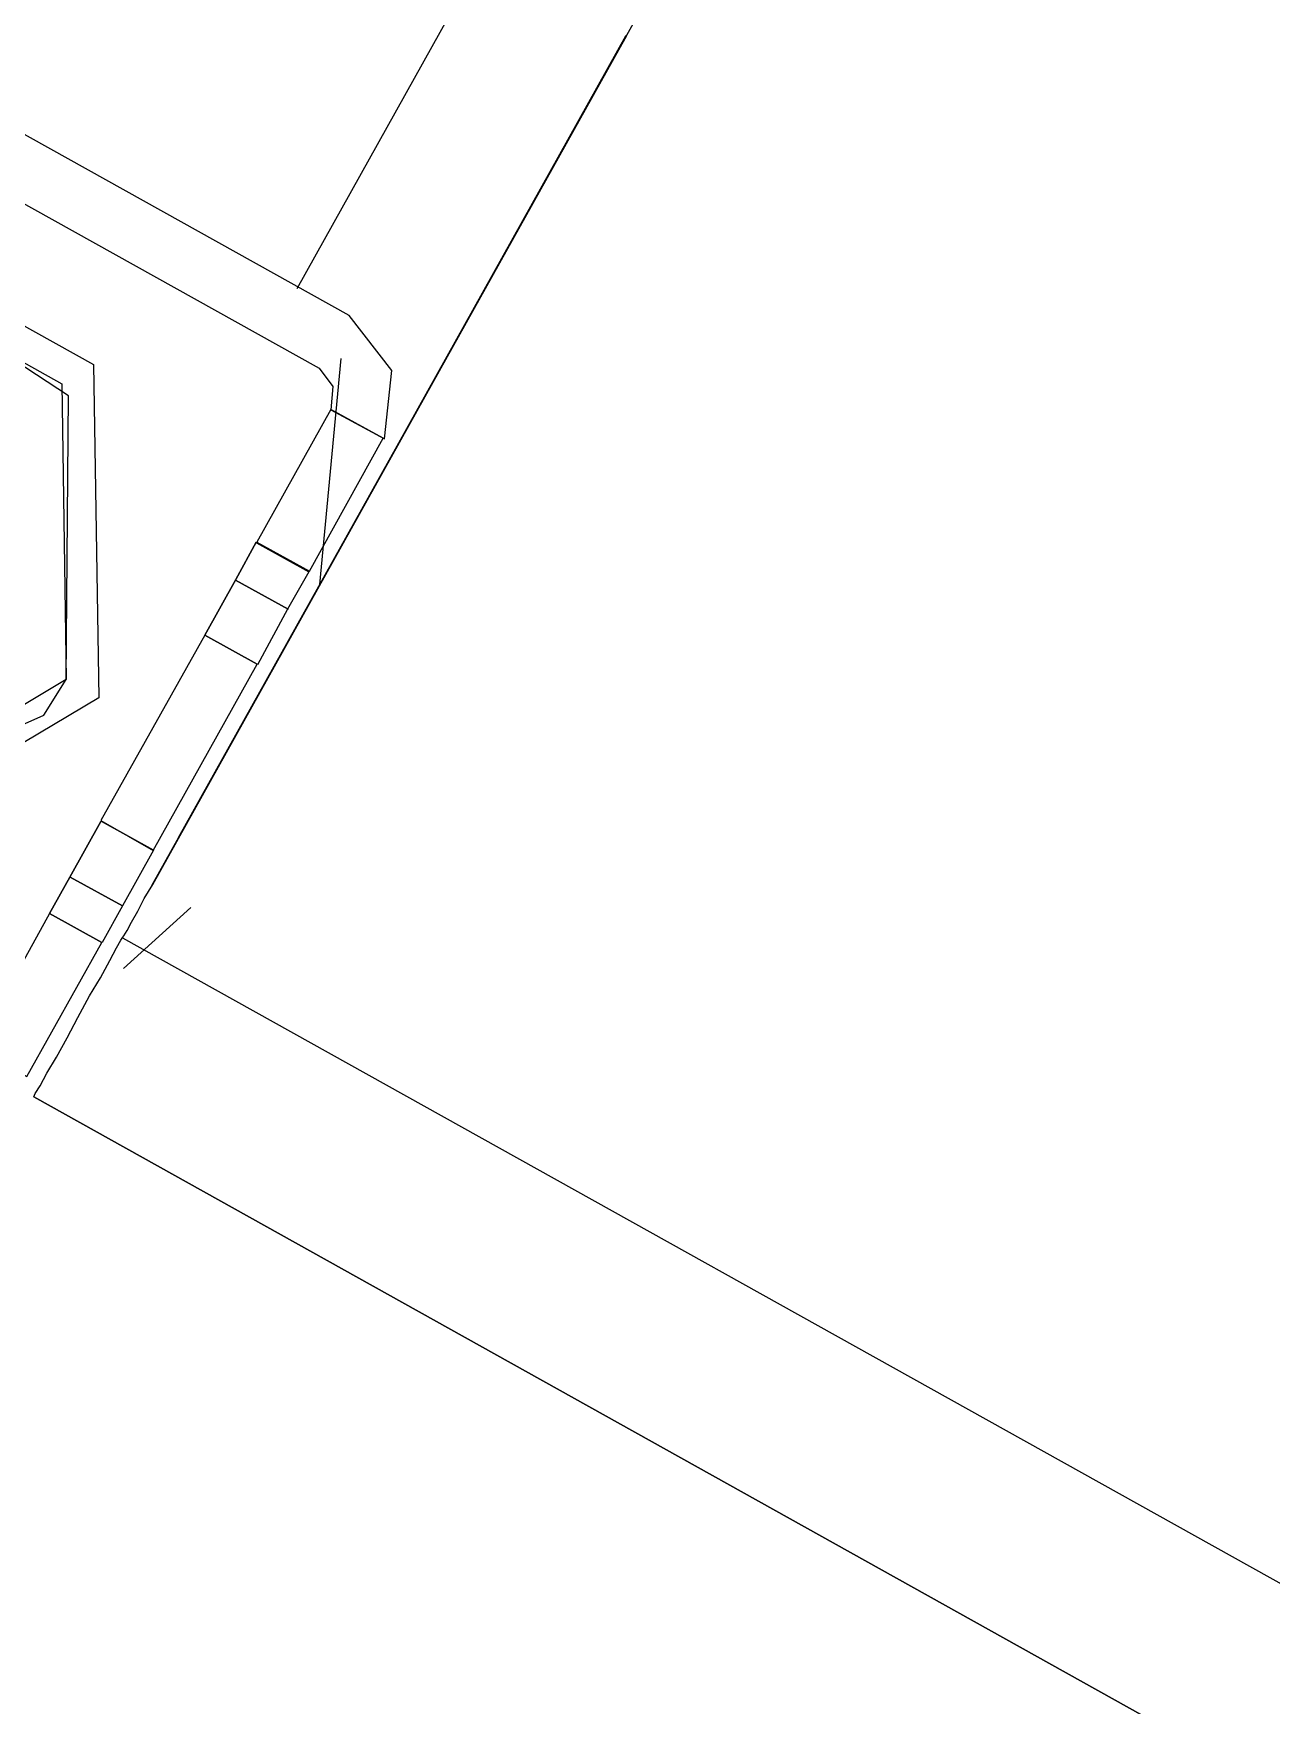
# Model space of a CAD drawing. Header units: metres. Extents: x 2.3 to 42.8, y 0.9 to 31.9.
# Drawn here: x 23.79682 to 23.81287, y 14.94534 to 14.96702 of the extents above; entities that cross this region are included whole.
import ezdxf

# ---------------------------------------------------------------- set-up
doc = ezdxf.new("R2010")
doc.units = ezdxf.units.M
doc.layers.add('PARETI_STRUTTURE', color=7, linetype='Continuous')

msp = doc.modelspace()

# ---------------------------------------------------------------- linework, layer by layer
at = {"layer": 'PARETI_STRUTTURE'}
for points in [[(23.796831, 14.953234), (23.796845, 14.953276), (23.796914, 14.953373), (23.796998, 14.95354), (23.797123, 14.953748), (23.797261, 14.953998), (23.7974, 14.954262), (23.797553, 14.95454), (23.797692, 14.954776), (23.797817, 14.954998), (23.7979, 14.955165), (23.797956, 14.955262), (23.797984, 14.955304), (23.797998, 14.955317), (23.798039, 14.955387), (23.798095, 14.955498), (23.798178, 14.955637), (23.798261, 14.955804), (23.798373, 14.955984), (23.890498, 15.121109)], [(23.800241, 14.963708), (23.883255, 15.112499)], [(23.798359, 14.955972), (23.804512, 14.966986)], [(23.798705, 14.956592), (23.80451, 14.966995)], [(23.800535, 14.959873), (23.800813, 14.962804)], [(23.799045, 14.959216), (23.799448, 14.959938), (23.799712, 14.960424)], [(23.799045, 14.959216), (23.799448, 14.959938), (23.799712, 14.960424)], [(23.799045, 14.959216), (23.799448, 14.959938), (23.799712, 14.960424)], [(23.799045, 14.959216), (23.799448, 14.959938), (23.799712, 14.960424)], [(23.799045, 14.959216), (23.799448, 14.959938), (23.799712, 14.960424)], [(23.799045, 14.959216), (23.799448, 14.959938), (23.799712, 14.960424)], [(23.799045, 14.959216), (23.799448, 14.959938), (23.799712, 14.960424)], [(23.799045, 14.959216), (23.799448, 14.959938), (23.799712, 14.960424)], [(23.799045, 14.959216), (23.799448, 14.959938), (23.799712, 14.960424)], [(23.799045, 14.959216), (23.799448, 14.959938), (23.799712, 14.960424)], [(23.799045, 14.959216), (23.799448, 14.959938), (23.799712, 14.960424)], [(23.799045, 14.959216), (23.799448, 14.959938), (23.799712, 14.960424)], [(23.799045, 14.959216), (23.799448, 14.959938), (23.799712, 14.960424)], [(23.799045, 14.959216), (23.799448, 14.959938), (23.799712, 14.960424)], [(23.799045, 14.959216), (23.799448, 14.959938), (23.799712, 14.960424)], [(23.799045, 14.959216), (23.799448, 14.959938), (23.799712, 14.960424)], [(23.799045, 14.959216), (23.799448, 14.959938), (23.799712, 14.960424)], [(23.799045, 14.959216), (23.799448, 14.959938), (23.799712, 14.960424)], [(23.799045, 14.959216), (23.799448, 14.959938), (23.799712, 14.960424)], [(23.799045, 14.959216), (23.799448, 14.959938), (23.799712, 14.960424)], [(23.799045, 14.959216), (23.799448, 14.959938), (23.799712, 14.960424)], [(23.799045, 14.959216), (23.799448, 14.959938), (23.799712, 14.960424)], [(23.799045, 14.959216), (23.799448, 14.959938), (23.799712, 14.960424)], [(23.799045, 14.959216), (23.799448, 14.959938), (23.799712, 14.960424)], [(23.799045, 14.959216), (23.799448, 14.959938), (23.799712, 14.960424)], [(23.799045, 14.959216), (23.799448, 14.959938), (23.799712, 14.960424)], [(23.799045, 14.959216), (23.799448, 14.959938), (23.799712, 14.960424)], [(23.799045, 14.959216), (23.799448, 14.959938), (23.799712, 14.960424)], [(23.799045, 14.959216), (23.799448, 14.959938), (23.799712, 14.960424)], [(23.799045, 14.959216), (23.799448, 14.959938), (23.799712, 14.960424)], [(23.799045, 14.959216), (23.799448, 14.959938), (23.799712, 14.960424)], [(23.799045, 14.959216), (23.799448, 14.959938), (23.799712, 14.960424)], [(23.799045, 14.959216), (23.799448, 14.959938), (23.799712, 14.960424)], [(23.799045, 14.959216), (23.799448, 14.959938), (23.799712, 14.960424)], [(23.799045, 14.959216), (23.799448, 14.959938), (23.799712, 14.960424)], [(23.799045, 14.959216), (23.799448, 14.959938), (23.799712, 14.960424)], [(23.799045, 14.959216), (23.799448, 14.959938), (23.799712, 14.960424)], [(23.799045, 14.959216), (23.799448, 14.959938), (23.799712, 14.960424)], [(23.799045, 14.959216), (23.799448, 14.959938), (23.799712, 14.960424)], [(23.799045, 14.959216), (23.799448, 14.959938), (23.799712, 14.960424)], [(23.799045, 14.959216), (23.799448, 14.959938), (23.799712, 14.960424)], [(23.799045, 14.959216), (23.799448, 14.959938), (23.799712, 14.960424)], [(23.799045, 14.959216), (23.799448, 14.959938), (23.799712, 14.960424)], [(23.799045, 14.959216), (23.799448, 14.959938), (23.799712, 14.960424)], [(23.799045, 14.959216), (23.799448, 14.959938), (23.799712, 14.960424)], [(23.799045, 14.959216), (23.799448, 14.959938), (23.799712, 14.960424)], [(23.799045, 14.959216), (23.799448, 14.959938), (23.799712, 14.960424)], [(23.799045, 14.959216), (23.799448, 14.959938), (23.799712, 14.960424)], [(23.799045, 14.959216), (23.799448, 14.959938), (23.799712, 14.960424)], [(23.799045, 14.959216), (23.799448, 14.959938), (23.799712, 14.960424)], [(23.800396, 14.960038), (23.799716, 14.960413)], [(23.800396, 14.960038), (23.799716, 14.960413)], [(23.800396, 14.960038), (23.799716, 14.960413)], [(23.800396, 14.960038), (23.799716, 14.960413)], [(23.800396, 14.960038), (23.799716, 14.960413)], [(23.800396, 14.960038), (23.799716, 14.960413)], [(23.800396, 14.960038), (23.799716, 14.960413)], [(23.800396, 14.960038), (23.799716, 14.960413)], [(23.800396, 14.960038), (23.799716, 14.960413)], [(23.800396, 14.960038), (23.799716, 14.960413)], [(23.800396, 14.960038), (23.799716, 14.960413)], [(23.800396, 14.960038), (23.799716, 14.960413)], [(23.800396, 14.960038), (23.799716, 14.960413)], [(23.800396, 14.960038), (23.799716, 14.960413)], [(23.800396, 14.960038), (23.799716, 14.960413)], [(23.800396, 14.960038), (23.799716, 14.960413)], [(23.800396, 14.960038), (23.799716, 14.960413)], [(23.800396, 14.960038), (23.799716, 14.960413)], [(23.800396, 14.960038), (23.799716, 14.960413)], [(23.800396, 14.960038), (23.799716, 14.960413)], [(23.800396, 14.960038), (23.799716, 14.960413)], [(23.800396, 14.960038), (23.799716, 14.960413)], [(23.800396, 14.960038), (23.799716, 14.960413)], [(23.800396, 14.960038), (23.799716, 14.960413)], [(23.800396, 14.960038), (23.799716, 14.960413)], [(23.800396, 14.960038), (23.799716, 14.960413)], [(23.800396, 14.960038), (23.799716, 14.960413)], [(23.800396, 14.960038), (23.799716, 14.960413)], [(23.800396, 14.960038), (23.799716, 14.960413)], [(23.800396, 14.960038), (23.799716, 14.960413)], [(23.800396, 14.960038), (23.799716, 14.960413)], [(23.800396, 14.960038), (23.799716, 14.960413)], [(23.800396, 14.960038), (23.799716, 14.960413)], [(23.800396, 14.960038), (23.799716, 14.960413)], [(23.800396, 14.960038), (23.799716, 14.960413)], [(23.800396, 14.960038), (23.799716, 14.960413)], [(23.800396, 14.960038), (23.799716, 14.960413)], [(23.800396, 14.960038), (23.799716, 14.960413)], [(23.800396, 14.960038), (23.799716, 14.960413)], [(23.800396, 14.960038), (23.799716, 14.960413)], [(23.800396, 14.960038), (23.799716, 14.960413)], [(23.800396, 14.960038), (23.799716, 14.960413)], [(23.800396, 14.960038), (23.799716, 14.960413)], [(23.800396, 14.960038), (23.799716, 14.960413)], [(23.800396, 14.960038), (23.799716, 14.960413)], [(23.800396, 14.960038), (23.799716, 14.960413)], [(23.800396, 14.960038), (23.799716, 14.960413)], [(23.800396, 14.960038), (23.799716, 14.960413)], [(23.800396, 14.960038), (23.799716, 14.960413)], [(23.800396, 14.960038), (23.799716, 14.960413)], [(23.800126, 14.959554), (23.799445, 14.959929)], [(23.800126, 14.959554), (23.799445, 14.959929)], [(23.800126, 14.959554), (23.799445, 14.959929)], [(23.800126, 14.959554), (23.799445, 14.959929)], [(23.800126, 14.959554), (23.799445, 14.959929)], [(23.800126, 14.959554), (23.799445, 14.959929)], [(23.800126, 14.959554), (23.799445, 14.959929)], [(23.800126, 14.959554), (23.799445, 14.959929)], [(23.800126, 14.959554), (23.799445, 14.959929)], [(23.800126, 14.959554), (23.799445, 14.959929)], [(23.800126, 14.959554), (23.799445, 14.959929)], [(23.800126, 14.959554), (23.799445, 14.959929)], [(23.800126, 14.959554), (23.799445, 14.959929)], [(23.800126, 14.959554), (23.799445, 14.959929)], [(23.800126, 14.959554), (23.799445, 14.959929)], [(23.800126, 14.959554), (23.799445, 14.959929)], [(23.800126, 14.959554), (23.799445, 14.959929)], [(23.800126, 14.959554), (23.799445, 14.959929)], [(23.800126, 14.959554), (23.799445, 14.959929)], [(23.800126, 14.959554), (23.799445, 14.959929)], [(23.800126, 14.959554), (23.799445, 14.959929)], [(23.800126, 14.959554), (23.799445, 14.959929)], [(23.800126, 14.959554), (23.799445, 14.959929)], [(23.800126, 14.959554), (23.799445, 14.959929)], [(23.800126, 14.959554), (23.799445, 14.959929)], [(23.800126, 14.959554), (23.799445, 14.959929)], [(23.800126, 14.959554), (23.799445, 14.959929)], [(23.800126, 14.959554), (23.799445, 14.959929)], [(23.800126, 14.959554), (23.799445, 14.959929)], [(23.800126, 14.959554), (23.799445, 14.959929)], [(23.800126, 14.959554), (23.799445, 14.959929)], [(23.800126, 14.959554), (23.799445, 14.959929)], [(23.800126, 14.959554), (23.799445, 14.959929)], [(23.800126, 14.959554), (23.799445, 14.959929)], [(23.800126, 14.959554), (23.799445, 14.959929)], [(23.800126, 14.959554), (23.799445, 14.959929)], [(23.800126, 14.959554), (23.799445, 14.959929)], [(23.800126, 14.959554), (23.799445, 14.959929)], [(23.800126, 14.959554), (23.799445, 14.959929)], [(23.800126, 14.959554), (23.799445, 14.959929)], [(23.800126, 14.959554), (23.799445, 14.959929)], [(23.800126, 14.959554), (23.799445, 14.959929)], [(23.800126, 14.959554), (23.799445, 14.959929)], [(23.800126, 14.959554), (23.799445, 14.959929)], [(23.800126, 14.959554), (23.799445, 14.959929)], [(23.800126, 14.959554), (23.799445, 14.959929)], [(23.800126, 14.959554), (23.799445, 14.959929)], [(23.800126, 14.959554), (23.799445, 14.959929)], [(23.800126, 14.959554), (23.799445, 14.959929)], [(23.800126, 14.959554), (23.799445, 14.959929)], [(23.800126, 14.959554), (23.799445, 14.959929)], [(23.800126, 14.959554), (23.799445, 14.959929)], [(23.800126, 14.959554), (23.799445, 14.959929)], [(23.800126, 14.959554), (23.799445, 14.959929)], [(23.800126, 14.959554), (23.799445, 14.959929)], [(23.800126, 14.959554), (23.799445, 14.959929)], [(23.800126, 14.959554), (23.799445, 14.959929)], [(23.800126, 14.959554), (23.799445, 14.959929)], [(23.800126, 14.959554), (23.799445, 14.959929)], [(23.800126, 14.959554), (23.799445, 14.959929)], [(23.800126, 14.959554), (23.799445, 14.959929)], [(23.800126, 14.959554), (23.799445, 14.959929)], [(23.800126, 14.959554), (23.799445, 14.959929)], [(23.800126, 14.959554), (23.799445, 14.959929)], [(23.800126, 14.959554), (23.799445, 14.959929)], [(23.800126, 14.959554), (23.799445, 14.959929)], [(23.800126, 14.959554), (23.799445, 14.959929)], [(23.800126, 14.959554), (23.799445, 14.959929)], [(23.800126, 14.959554), (23.799445, 14.959929)], [(23.800126, 14.959554), (23.799445, 14.959929)], [(23.800126, 14.959554), (23.799445, 14.959929)], [(23.800126, 14.959554), (23.799445, 14.959929)], [(23.800126, 14.959554), (23.799445, 14.959929)], [(23.800126, 14.959554), (23.799445, 14.959929)], [(23.800126, 14.959554), (23.799445, 14.959929)], [(23.800126, 14.959554), (23.799445, 14.959929)], [(23.800126, 14.959554), (23.799445, 14.959929)], [(23.800126, 14.959554), (23.799445, 14.959929)], [(23.800126, 14.959554), (23.799445, 14.959929)], [(23.800126, 14.959554), (23.799445, 14.959929)], [(23.800126, 14.959554), (23.799445, 14.959929)], [(23.800126, 14.959554), (23.799445, 14.959929)], [(23.800126, 14.959554), (23.799445, 14.959929)], [(23.800126, 14.959554), (23.799445, 14.959929)], [(23.800126, 14.959554), (23.799445, 14.959929)], [(23.800126, 14.959554), (23.799445, 14.959929)], [(23.800126, 14.959554), (23.799445, 14.959929)], [(23.800126, 14.959554), (23.799445, 14.959929)], [(23.800126, 14.959554), (23.799445, 14.959929)], [(23.800126, 14.959554), (23.799445, 14.959929)], [(23.800126, 14.959554), (23.799445, 14.959929)], [(23.800126, 14.959554), (23.799445, 14.959929)], [(23.800126, 14.959554), (23.799445, 14.959929)], [(23.800126, 14.959554), (23.799445, 14.959929)], [(23.800126, 14.959554), (23.799445, 14.959929)], [(23.800126, 14.959554), (23.799445, 14.959929)], [(23.800126, 14.959554), (23.799445, 14.959929)], [(23.800126, 14.959554), (23.799445, 14.959929)], [(23.800126, 14.959554), (23.799445, 14.959929)], [(23.800126, 14.959554), (23.799445, 14.959929)], [(23.800126, 14.959554), (23.799445, 14.959929)], [(23.800126, 14.959554), (23.799445, 14.959929)], [(23.800126, 14.959554), (23.799445, 14.959929)], [(23.800126, 14.959554), (23.799445, 14.959929)], [(23.800396, 14.960038), (23.800119, 14.959552), (23.79973, 14.95883)], [(23.800396, 14.960038), (23.800119, 14.959552), (23.79973, 14.95883)], [(23.800396, 14.960038), (23.800119, 14.959552), (23.79973, 14.95883)], [(23.800396, 14.960038), (23.800119, 14.959552), (23.79973, 14.95883)], [(23.800396, 14.960038), (23.800119, 14.959552), (23.79973, 14.95883)], [(23.800396, 14.960038), (23.800119, 14.959552), (23.79973, 14.95883)], [(23.800396, 14.960038), (23.800119, 14.959552), (23.79973, 14.95883)], [(23.800396, 14.960038), (23.800119, 14.959552), (23.79973, 14.95883)], [(23.800396, 14.960038), (23.800119, 14.959552), (23.79973, 14.95883)], [(23.800396, 14.960038), (23.800119, 14.959552), (23.79973, 14.95883)], [(23.800396, 14.960038), (23.800119, 14.959552), (23.79973, 14.95883)], [(23.800396, 14.960038), (23.800119, 14.959552), (23.79973, 14.95883)], [(23.800396, 14.960038), (23.800119, 14.959552), (23.79973, 14.95883)], [(23.800396, 14.960038), (23.800119, 14.959552), (23.79973, 14.95883)], [(23.800396, 14.960038), (23.800119, 14.959552), (23.79973, 14.95883)], [(23.800396, 14.960038), (23.800119, 14.959552), (23.79973, 14.95883)], [(23.800396, 14.960038), (23.800119, 14.959552), (23.79973, 14.95883)], [(23.800396, 14.960038), (23.800119, 14.959552), (23.79973, 14.95883)], [(23.800396, 14.960038), (23.800119, 14.959552), (23.79973, 14.95883)], [(23.800396, 14.960038), (23.800119, 14.959552), (23.79973, 14.95883)], [(23.800396, 14.960038), (23.800119, 14.959552), (23.79973, 14.95883)], [(23.800396, 14.960038), (23.800119, 14.959552), (23.79973, 14.95883)], [(23.800396, 14.960038), (23.800119, 14.959552), (23.79973, 14.95883)], [(23.800396, 14.960038), (23.800119, 14.959552), (23.79973, 14.95883)], [(23.800396, 14.960038), (23.800119, 14.959552), (23.79973, 14.95883)], [(23.800396, 14.960038), (23.800119, 14.959552), (23.79973, 14.95883)], [(23.800396, 14.960038), (23.800119, 14.959552), (23.79973, 14.95883)], [(23.800396, 14.960038), (23.800119, 14.959552), (23.79973, 14.95883)], [(23.800396, 14.960038), (23.800119, 14.959552), (23.79973, 14.95883)], [(23.800396, 14.960038), (23.800119, 14.959552), (23.79973, 14.95883)], [(23.800396, 14.960038), (23.800119, 14.959552), (23.79973, 14.95883)], [(23.800396, 14.960038), (23.800119, 14.959552), (23.79973, 14.95883)], [(23.800396, 14.960038), (23.800119, 14.959552), (23.79973, 14.95883)], [(23.800396, 14.960038), (23.800119, 14.959552), (23.79973, 14.95883)], [(23.800396, 14.960038), (23.800119, 14.959552), (23.79973, 14.95883)], [(23.800396, 14.960038), (23.800119, 14.959552), (23.79973, 14.95883)], [(23.800396, 14.960038), (23.800119, 14.959552), (23.79973, 14.95883)], [(23.800396, 14.960038), (23.800119, 14.959552), (23.79973, 14.95883)], [(23.800396, 14.960038), (23.800119, 14.959552), (23.79973, 14.95883)], [(23.800396, 14.960038), (23.800119, 14.959552), (23.79973, 14.95883)], [(23.800396, 14.960038), (23.800119, 14.959552), (23.79973, 14.95883)], [(23.800396, 14.960038), (23.800119, 14.959552), (23.79973, 14.95883)], [(23.800396, 14.960038), (23.800119, 14.959552), (23.79973, 14.95883)], [(23.800396, 14.960038), (23.800119, 14.959552), (23.79973, 14.95883)], [(23.800396, 14.960038), (23.800119, 14.959552), (23.79973, 14.95883)], [(23.800396, 14.960038), (23.800119, 14.959552), (23.79973, 14.95883)], [(23.800396, 14.960038), (23.800119, 14.959552), (23.79973, 14.95883)], [(23.800396, 14.960038), (23.800119, 14.959552), (23.79973, 14.95883)], [(23.800396, 14.960038), (23.800119, 14.959552), (23.79973, 14.95883)], [(23.800396, 14.960038), (23.800119, 14.959552), (23.79973, 14.95883)], [(23.800396, 14.960038), (23.800119, 14.959552), (23.79973, 14.95883)], [(23.800396, 14.960038), (23.800119, 14.959552), (23.79973, 14.95883)], [(23.800396, 14.960038), (23.800119, 14.959552), (23.79973, 14.95883)], [(23.800396, 14.960038), (23.800119, 14.959552), (23.79973, 14.95883)], [(23.799045, 14.959216), (23.799726, 14.958841)], [(23.799045, 14.959216), (23.799726, 14.958841)], [(23.799045, 14.959216), (23.799726, 14.958841)], [(23.799045, 14.959216), (23.799726, 14.958841)], [(23.799045, 14.959216), (23.799726, 14.958841)], [(23.799045, 14.959216), (23.799726, 14.958841)], [(23.799045, 14.959216), (23.799726, 14.958841)], [(23.799045, 14.959216), (23.799726, 14.958841)], [(23.799045, 14.959216), (23.799726, 14.958841)], [(23.799045, 14.959216), (23.799726, 14.958841)], [(23.799045, 14.959216), (23.799726, 14.958841)], [(23.799045, 14.959216), (23.799726, 14.958841)], [(23.799045, 14.959216), (23.799726, 14.958841)], [(23.799045, 14.959216), (23.799726, 14.958841)], [(23.799045, 14.959216), (23.799726, 14.958841)], [(23.799045, 14.959216), (23.799726, 14.958841)], [(23.799045, 14.959216), (23.799726, 14.958841)], [(23.799045, 14.959216), (23.799726, 14.958841)], [(23.799045, 14.959216), (23.799726, 14.958841)], [(23.799045, 14.959216), (23.799726, 14.958841)], [(23.799045, 14.959216), (23.799726, 14.958841)], [(23.799045, 14.959216), (23.799726, 14.958841)], [(23.799045, 14.959216), (23.799726, 14.958841)], [(23.799045, 14.959216), (23.799726, 14.958841)], [(23.799045, 14.959216), (23.799726, 14.958841)], [(23.799045, 14.959216), (23.799726, 14.958841)], [(23.799045, 14.959216), (23.799726, 14.958841)], [(23.799045, 14.959216), (23.799726, 14.958841)], [(23.799045, 14.959216), (23.799726, 14.958841)], [(23.799045, 14.959216), (23.799726, 14.958841)], [(23.799045, 14.959216), (23.799726, 14.958841)], [(23.799045, 14.959216), (23.799726, 14.958841)], [(23.799045, 14.959216), (23.799726, 14.958841)], [(23.799045, 14.959216), (23.799726, 14.958841)], [(23.799045, 14.959216), (23.799726, 14.958841)], [(23.799045, 14.959216), (23.799726, 14.958841)], [(23.799045, 14.959216), (23.799726, 14.958841)], [(23.799045, 14.959216), (23.799726, 14.958841)], [(23.799045, 14.959216), (23.799726, 14.958841)], [(23.799045, 14.959216), (23.799726, 14.958841)], [(23.799045, 14.959216), (23.799726, 14.958841)], [(23.799045, 14.959216), (23.799726, 14.958841)], [(23.799045, 14.959216), (23.799726, 14.958841)], [(23.799045, 14.959216), (23.799726, 14.958841)], [(23.799045, 14.959216), (23.799726, 14.958841)], [(23.799045, 14.959216), (23.799726, 14.958841)], [(23.799045, 14.959216), (23.799726, 14.958841)], [(23.799045, 14.959216), (23.799726, 14.958841)], [(23.799045, 14.959216), (23.799726, 14.958841)], [(23.799045, 14.959216), (23.799726, 14.958841)], [(23.799045, 14.959216), (23.799726, 14.958841)], [(23.799045, 14.959216), (23.799726, 14.958841)], [(23.799045, 14.959216), (23.799726, 14.958841)], [(23.799045, 14.959216), (23.799726, 14.958841)], [(23.797031, 14.955608), (23.797295, 14.95608), (23.797698, 14.956802)], [(23.797031, 14.955608), (23.797295, 14.95608), (23.797698, 14.956802)], [(23.797031, 14.955608), (23.797295, 14.95608), (23.797698, 14.956802)], [(23.797031, 14.955608), (23.797295, 14.95608), (23.797698, 14.956802)], [(23.797031, 14.955608), (23.797295, 14.95608), (23.797698, 14.956802)], [(23.797031, 14.955608), (23.797295, 14.95608), (23.797698, 14.956802)], [(23.797031, 14.955608), (23.797295, 14.95608), (23.797698, 14.956802)], [(23.797031, 14.955608), (23.797295, 14.95608), (23.797698, 14.956802)], [(23.797031, 14.955608), (23.797295, 14.95608), (23.797698, 14.956802)], [(23.797031, 14.955608), (23.797295, 14.95608), (23.797698, 14.956802)], [(23.797031, 14.955608), (23.797295, 14.95608), (23.797698, 14.956802)], [(23.797031, 14.955608), (23.797295, 14.95608), (23.797698, 14.956802)], [(23.797031, 14.955608), (23.797295, 14.95608), (23.797698, 14.956802)], [(23.797031, 14.955608), (23.797295, 14.95608), (23.797698, 14.956802)], [(23.797031, 14.955608), (23.797295, 14.95608), (23.797698, 14.956802)], [(23.797031, 14.955608), (23.797295, 14.95608), (23.797698, 14.956802)], [(23.797031, 14.955608), (23.797295, 14.95608), (23.797698, 14.956802)], [(23.797031, 14.955608), (23.797295, 14.95608), (23.797698, 14.956802)], [(23.797031, 14.955608), (23.797295, 14.95608), (23.797698, 14.956802)], [(23.797031, 14.955608), (23.797295, 14.95608), (23.797698, 14.956802)], [(23.797031, 14.955608), (23.797295, 14.95608), (23.797698, 14.956802)], [(23.797031, 14.955608), (23.797295, 14.95608), (23.797698, 14.956802)], [(23.797031, 14.955608), (23.797295, 14.95608), (23.797698, 14.956802)], [(23.797031, 14.955608), (23.797295, 14.95608), (23.797698, 14.956802)], [(23.797031, 14.955608), (23.797295, 14.95608), (23.797698, 14.956802)], [(23.797031, 14.955608), (23.797295, 14.95608), (23.797698, 14.956802)], [(23.797031, 14.955608), (23.797295, 14.95608), (23.797698, 14.956802)], [(23.797031, 14.955608), (23.797295, 14.95608), (23.797698, 14.956802)], [(23.797031, 14.955608), (23.797295, 14.95608), (23.797698, 14.956802)], [(23.797031, 14.955608), (23.797295, 14.95608), (23.797698, 14.956802)], [(23.797031, 14.955608), (23.797295, 14.95608), (23.797698, 14.956802)], [(23.797031, 14.955608), (23.797295, 14.95608), (23.797698, 14.956802)], [(23.797031, 14.955608), (23.797295, 14.95608), (23.797698, 14.956802)], [(23.797031, 14.955608), (23.797295, 14.95608), (23.797698, 14.956802)], [(23.797031, 14.955608), (23.797295, 14.95608), (23.797698, 14.956802)], [(23.797031, 14.955608), (23.797295, 14.95608), (23.797698, 14.956802)], [(23.797031, 14.955608), (23.797295, 14.95608), (23.797698, 14.956802)], [(23.797031, 14.955608), (23.797295, 14.95608), (23.797698, 14.956802)], [(23.797031, 14.955608), (23.797295, 14.95608), (23.797698, 14.956802)], [(23.797031, 14.955608), (23.797295, 14.95608), (23.797698, 14.956802)], [(23.797031, 14.955608), (23.797295, 14.95608), (23.797698, 14.956802)], [(23.797031, 14.955608), (23.797295, 14.95608), (23.797698, 14.956802)], [(23.797031, 14.955608), (23.797295, 14.95608), (23.797698, 14.956802)], [(23.797031, 14.955608), (23.797295, 14.95608), (23.797698, 14.956802)], [(23.797031, 14.955608), (23.797295, 14.95608), (23.797698, 14.956802)], [(23.797031, 14.955608), (23.797295, 14.95608), (23.797698, 14.956802)], [(23.797031, 14.955608), (23.797295, 14.95608), (23.797698, 14.956802)], [(23.797031, 14.955608), (23.797295, 14.95608), (23.797698, 14.956802)], [(23.797031, 14.955608), (23.797295, 14.95608), (23.797698, 14.956802)], [(23.797031, 14.955608), (23.797295, 14.95608), (23.797698, 14.956802)], [(23.798381, 14.956429), (23.797701, 14.956804)], [(23.798381, 14.956429), (23.797701, 14.956804)], [(23.798381, 14.956429), (23.797701, 14.956804)], [(23.798381, 14.956429), (23.797701, 14.956804)], [(23.798381, 14.956429), (23.797701, 14.956804)], [(23.798381, 14.956429), (23.797701, 14.956804)], [(23.798381, 14.956429), (23.797701, 14.956804)], [(23.798381, 14.956429), (23.797701, 14.956804)], [(23.798381, 14.956429), (23.797701, 14.956804)], [(23.798381, 14.956429), (23.797701, 14.956804)], [(23.798381, 14.956429), (23.797701, 14.956804)], [(23.798381, 14.956429), (23.797701, 14.956804)], [(23.798381, 14.956429), (23.797701, 14.956804)], [(23.798381, 14.956429), (23.797701, 14.956804)], [(23.798381, 14.956429), (23.797701, 14.956804)], [(23.798381, 14.956429), (23.797701, 14.956804)], [(23.798381, 14.956429), (23.797701, 14.956804)], [(23.798381, 14.956429), (23.797701, 14.956804)], [(23.798381, 14.956429), (23.797701, 14.956804)], [(23.798381, 14.956429), (23.797701, 14.956804)], [(23.798381, 14.956429), (23.797701, 14.956804)], [(23.798381, 14.956429), (23.797701, 14.956804)], [(23.798381, 14.956429), (23.797701, 14.956804)], [(23.798381, 14.956429), (23.797701, 14.956804)], [(23.798381, 14.956429), (23.797701, 14.956804)], [(23.798381, 14.956429), (23.797701, 14.956804)], [(23.798381, 14.956429), (23.797701, 14.956804)], [(23.798381, 14.956429), (23.797701, 14.956804)], [(23.798381, 14.956429), (23.797701, 14.956804)], [(23.798381, 14.956429), (23.797701, 14.956804)], [(23.798381, 14.956429), (23.797701, 14.956804)], [(23.798381, 14.956429), (23.797701, 14.956804)], [(23.798381, 14.956429), (23.797701, 14.956804)], [(23.798381, 14.956429), (23.797701, 14.956804)], [(23.798381, 14.956429), (23.797701, 14.956804)], [(23.798381, 14.956429), (23.797701, 14.956804)], [(23.798381, 14.956429), (23.797701, 14.956804)], [(23.798381, 14.956429), (23.797701, 14.956804)], [(23.798381, 14.956429), (23.797701, 14.956804)], [(23.798381, 14.956429), (23.797701, 14.956804)], [(23.798381, 14.956429), (23.797701, 14.956804)], [(23.798381, 14.956429), (23.797701, 14.956804)], [(23.798381, 14.956429), (23.797701, 14.956804)], [(23.798381, 14.956429), (23.797701, 14.956804)], [(23.798381, 14.956429), (23.797701, 14.956804)], [(23.798381, 14.956429), (23.797701, 14.956804)], [(23.798381, 14.956429), (23.797701, 14.956804)], [(23.798381, 14.956429), (23.797701, 14.956804)], [(23.798381, 14.956429), (23.797701, 14.956804)], [(23.798381, 14.956429), (23.797701, 14.956804)], [(23.798381, 14.956429), (23.797979, 14.955706), (23.797715, 14.955234)], [(23.798381, 14.956429), (23.797979, 14.955706), (23.797715, 14.955234)], [(23.798381, 14.956429), (23.797979, 14.955706), (23.797715, 14.955234)], [(23.798381, 14.956429), (23.797979, 14.955706), (23.797715, 14.955234)], [(23.798381, 14.956429), (23.797979, 14.955706), (23.797715, 14.955234)], [(23.798381, 14.956429), (23.797979, 14.955706), (23.797715, 14.955234)], [(23.798381, 14.956429), (23.797979, 14.955706), (23.797715, 14.955234)], [(23.798381, 14.956429), (23.797979, 14.955706), (23.797715, 14.955234)], [(23.798381, 14.956429), (23.797979, 14.955706), (23.797715, 14.955234)], [(23.798381, 14.956429), (23.797979, 14.955706), (23.797715, 14.955234)], [(23.798381, 14.956429), (23.797979, 14.955706), (23.797715, 14.955234)], [(23.798381, 14.956429), (23.797979, 14.955706), (23.797715, 14.955234)], [(23.798381, 14.956429), (23.797979, 14.955706), (23.797715, 14.955234)], [(23.798381, 14.956429), (23.797979, 14.955706), (23.797715, 14.955234)], [(23.798381, 14.956429), (23.797979, 14.955706), (23.797715, 14.955234)], [(23.798381, 14.956429), (23.797979, 14.955706), (23.797715, 14.955234)], [(23.798381, 14.956429), (23.797979, 14.955706), (23.797715, 14.955234)], [(23.798381, 14.956429), (23.797979, 14.955706), (23.797715, 14.955234)], [(23.798381, 14.956429), (23.797979, 14.955706), (23.797715, 14.955234)], [(23.798381, 14.956429), (23.797979, 14.955706), (23.797715, 14.955234)], [(23.798381, 14.956429), (23.797979, 14.955706), (23.797715, 14.955234)], [(23.798381, 14.956429), (23.797979, 14.955706), (23.797715, 14.955234)], [(23.798381, 14.956429), (23.797979, 14.955706), (23.797715, 14.955234)], [(23.798381, 14.956429), (23.797979, 14.955706), (23.797715, 14.955234)], [(23.798381, 14.956429), (23.797979, 14.955706), (23.797715, 14.955234)], [(23.798381, 14.956429), (23.797979, 14.955706), (23.797715, 14.955234)], [(23.798381, 14.956429), (23.797979, 14.955706), (23.797715, 14.955234)], [(23.798381, 14.956429), (23.797979, 14.955706), (23.797715, 14.955234)], [(23.798381, 14.956429), (23.797979, 14.955706), (23.797715, 14.955234)], [(23.798381, 14.956429), (23.797979, 14.955706), (23.797715, 14.955234)], [(23.798381, 14.956429), (23.797979, 14.955706), (23.797715, 14.955234)], [(23.798381, 14.956429), (23.797979, 14.955706), (23.797715, 14.955234)], [(23.798381, 14.956429), (23.797979, 14.955706), (23.797715, 14.955234)], [(23.798381, 14.956429), (23.797979, 14.955706), (23.797715, 14.955234)], [(23.798381, 14.956429), (23.797979, 14.955706), (23.797715, 14.955234)], [(23.798381, 14.956429), (23.797979, 14.955706), (23.797715, 14.955234)], [(23.798381, 14.956429), (23.797979, 14.955706), (23.797715, 14.955234)], [(23.798381, 14.956429), (23.797979, 14.955706), (23.797715, 14.955234)], [(23.798381, 14.956429), (23.797979, 14.955706), (23.797715, 14.955234)], [(23.798381, 14.956429), (23.797979, 14.955706), (23.797715, 14.955234)], [(23.798381, 14.956429), (23.797979, 14.955706), (23.797715, 14.955234)], [(23.798381, 14.956429), (23.797979, 14.955706), (23.797715, 14.955234)], [(23.798381, 14.956429), (23.797979, 14.955706), (23.797715, 14.955234)], [(23.798381, 14.956429), (23.797979, 14.955706), (23.797715, 14.955234)], [(23.798381, 14.956429), (23.797979, 14.955706), (23.797715, 14.955234)], [(23.798381, 14.956429), (23.797979, 14.955706), (23.797715, 14.955234)], [(23.798381, 14.956429), (23.797979, 14.955706), (23.797715, 14.955234)], [(23.798381, 14.956429), (23.797979, 14.955706), (23.797715, 14.955234)], [(23.798381, 14.956429), (23.797979, 14.955706), (23.797715, 14.955234)], [(23.798381, 14.956429), (23.797979, 14.955706), (23.797715, 14.955234)], [(23.798381, 14.956429), (23.797979, 14.955706), (23.797715, 14.955234)], [(23.798381, 14.956429), (23.797979, 14.955706), (23.797715, 14.955234)], [(23.798381, 14.956429), (23.797979, 14.955706), (23.797715, 14.955234)], [(23.798381, 14.956429), (23.797979, 14.955706), (23.797715, 14.955234)], [(23.79798, 14.955706), (23.797299, 14.956081)], [(23.79798, 14.955706), (23.797299, 14.956081)], [(23.79798, 14.955706), (23.797299, 14.956081)], [(23.79798, 14.955706), (23.797299, 14.956081)], [(23.79798, 14.955706), (23.797299, 14.956081)], [(23.79798, 14.955706), (23.797299, 14.956081)], [(23.79798, 14.955706), (23.797299, 14.956081)], [(23.79798, 14.955706), (23.797299, 14.956081)], [(23.79798, 14.955706), (23.797299, 14.956081)], [(23.79798, 14.955706), (23.797299, 14.956081)], [(23.79798, 14.955706), (23.797299, 14.956081)], [(23.79798, 14.955706), (23.797299, 14.956081)], [(23.79798, 14.955706), (23.797299, 14.956081)], [(23.79798, 14.955706), (23.797299, 14.956081)], [(23.79798, 14.955706), (23.797299, 14.956081)], [(23.79798, 14.955706), (23.797299, 14.956081)], [(23.79798, 14.955706), (23.797299, 14.956081)], [(23.79798, 14.955706), (23.797299, 14.956081)], [(23.79798, 14.955706), (23.797299, 14.956081)], [(23.79798, 14.955706), (23.797299, 14.956081)], [(23.79798, 14.955706), (23.797299, 14.956081)], [(23.79798, 14.955706), (23.797299, 14.956081)], [(23.79798, 14.955706), (23.797299, 14.956081)], [(23.79798, 14.955706), (23.797299, 14.956081)], [(23.79798, 14.955706), (23.797299, 14.956081)], [(23.79798, 14.955706), (23.797299, 14.956081)], [(23.79798, 14.955706), (23.797299, 14.956081)], [(23.79798, 14.955706), (23.797299, 14.956081)], [(23.79798, 14.955706), (23.797299, 14.956081)], [(23.79798, 14.955706), (23.797299, 14.956081)], [(23.79798, 14.955706), (23.797299, 14.956081)], [(23.79798, 14.955706), (23.797299, 14.956081)], [(23.79798, 14.955706), (23.797299, 14.956081)], [(23.79798, 14.955706), (23.797299, 14.956081)], [(23.79798, 14.955706), (23.797299, 14.956081)], [(23.79798, 14.955706), (23.797299, 14.956081)], [(23.79798, 14.955706), (23.797299, 14.956081)], [(23.79798, 14.955706), (23.797299, 14.956081)], [(23.79798, 14.955706), (23.797299, 14.956081)], [(23.79798, 14.955706), (23.797299, 14.956081)], [(23.79798, 14.955706), (23.797299, 14.956081)], [(23.79798, 14.955706), (23.797299, 14.956081)], [(23.79798, 14.955706), (23.797299, 14.956081)], [(23.79798, 14.955706), (23.797299, 14.956081)], [(23.79798, 14.955706), (23.797299, 14.956081)], [(23.79798, 14.955706), (23.797299, 14.956081)], [(23.79798, 14.955706), (23.797299, 14.956081)], [(23.79798, 14.955706), (23.797299, 14.956081)], [(23.79798, 14.955706), (23.797299, 14.956081)], [(23.79798, 14.955706), (23.797299, 14.956081)], [(23.79798, 14.955706), (23.797299, 14.956081)], [(23.79798, 14.955706), (23.797299, 14.956081)], [(23.79798, 14.955706), (23.797299, 14.956081)], [(23.79798, 14.955706), (23.797299, 14.956081)], [(23.79798, 14.955706), (23.797299, 14.956081)], [(23.79798, 14.955706), (23.797299, 14.956081)], [(23.79798, 14.955706), (23.797299, 14.956081)], [(23.79798, 14.955706), (23.797299, 14.956081)], [(23.79798, 14.955706), (23.797299, 14.956081)], [(23.79798, 14.955706), (23.797299, 14.956081)], [(23.79798, 14.955706), (23.797299, 14.956081)], [(23.79798, 14.955706), (23.797299, 14.956081)], [(23.79798, 14.955706), (23.797299, 14.956081)], [(23.79798, 14.955706), (23.797299, 14.956081)], [(23.79798, 14.955706), (23.797299, 14.956081)], [(23.79798, 14.955706), (23.797299, 14.956081)], [(23.79798, 14.955706), (23.797299, 14.956081)], [(23.79798, 14.955706), (23.797299, 14.956081)], [(23.79798, 14.955706), (23.797299, 14.956081)], [(23.79798, 14.955706), (23.797299, 14.956081)], [(23.79798, 14.955706), (23.797299, 14.956081)], [(23.79798, 14.955706), (23.797299, 14.956081)], [(23.79798, 14.955706), (23.797299, 14.956081)], [(23.79798, 14.955706), (23.797299, 14.956081)], [(23.79798, 14.955706), (23.797299, 14.956081)], [(23.79798, 14.955706), (23.797299, 14.956081)], [(23.79798, 14.955706), (23.797299, 14.956081)], [(23.79798, 14.955706), (23.797299, 14.956081)], [(23.79798, 14.955706), (23.797299, 14.956081)], [(23.79798, 14.955706), (23.797299, 14.956081)], [(23.79798, 14.955706), (23.797299, 14.956081)], [(23.79798, 14.955706), (23.797299, 14.956081)], [(23.79798, 14.955706), (23.797299, 14.956081)], [(23.79798, 14.955706), (23.797299, 14.956081)], [(23.79798, 14.955706), (23.797299, 14.956081)], [(23.79798, 14.955706), (23.797299, 14.956081)], [(23.79798, 14.955706), (23.797299, 14.956081)], [(23.79798, 14.955706), (23.797299, 14.956081)], [(23.79798, 14.955706), (23.797299, 14.956081)], [(23.79798, 14.955706), (23.797299, 14.956081)], [(23.79798, 14.955706), (23.797299, 14.956081)], [(23.79798, 14.955706), (23.797299, 14.956081)], [(23.79798, 14.955706), (23.797299, 14.956081)], [(23.79798, 14.955706), (23.797299, 14.956081)], [(23.79798, 14.955706), (23.797299, 14.956081)], [(23.79798, 14.955706), (23.797299, 14.956081)], [(23.79798, 14.955706), (23.797299, 14.956081)], [(23.79798, 14.955706), (23.797299, 14.956081)], [(23.79798, 14.955706), (23.797299, 14.956081)], [(23.79798, 14.955706), (23.797299, 14.956081)], [(23.79798, 14.955706), (23.797299, 14.956081)], [(23.79798, 14.955706), (23.797299, 14.956081)], [(23.79798, 14.955706), (23.797299, 14.956081)], [(23.79798, 14.955706), (23.797299, 14.956081)], [(23.797031, 14.955608), (23.797712, 14.955233)], [(23.797031, 14.955608), (23.797712, 14.955233)], [(23.797031, 14.955608), (23.797712, 14.955233)], [(23.797031, 14.955608), (23.797712, 14.955233)], [(23.797031, 14.955608), (23.797712, 14.955233)], [(23.797031, 14.955608), (23.797712, 14.955233)], [(23.797031, 14.955608), (23.797712, 14.955233)], [(23.797031, 14.955608), (23.797712, 14.955233)], [(23.797031, 14.955608), (23.797712, 14.955233)], [(23.797031, 14.955608), (23.797712, 14.955233)], [(23.797031, 14.955608), (23.797712, 14.955233)], [(23.797031, 14.955608), (23.797712, 14.955233)], [(23.797031, 14.955608), (23.797712, 14.955233)], [(23.797031, 14.955608), (23.797712, 14.955233)], [(23.797031, 14.955608), (23.797712, 14.955233)], [(23.797031, 14.955608), (23.797712, 14.955233)], [(23.797031, 14.955608), (23.797712, 14.955233)], [(23.797031, 14.955608), (23.797712, 14.955233)], [(23.797031, 14.955608), (23.797712, 14.955233)], [(23.797031, 14.955608), (23.797712, 14.955233)], [(23.797031, 14.955608), (23.797712, 14.955233)], [(23.797031, 14.955608), (23.797712, 14.955233)], [(23.797031, 14.955608), (23.797712, 14.955233)], [(23.797031, 14.955608), (23.797712, 14.955233)], [(23.797031, 14.955608), (23.797712, 14.955233)], [(23.797031, 14.955608), (23.797712, 14.955233)], [(23.797031, 14.955608), (23.797712, 14.955233)], [(23.797031, 14.955608), (23.797712, 14.955233)], [(23.797031, 14.955608), (23.797712, 14.955233)], [(23.797031, 14.955608), (23.797712, 14.955233)], [(23.797031, 14.955608), (23.797712, 14.955233)], [(23.797031, 14.955608), (23.797712, 14.955233)], [(23.797031, 14.955608), (23.797712, 14.955233)], [(23.797031, 14.955608), (23.797712, 14.955233)], [(23.797031, 14.955608), (23.797712, 14.955233)], [(23.797031, 14.955608), (23.797712, 14.955233)], [(23.797031, 14.955608), (23.797712, 14.955233)], [(23.797031, 14.955608), (23.797712, 14.955233)], [(23.797031, 14.955608), (23.797712, 14.955233)], [(23.797031, 14.955608), (23.797712, 14.955233)], [(23.797031, 14.955608), (23.797712, 14.955233)], [(23.797031, 14.955608), (23.797712, 14.955233)], [(23.797031, 14.955608), (23.797712, 14.955233)], [(23.797031, 14.955608), (23.797712, 14.955233)], [(23.797031, 14.955608), (23.797712, 14.955233)], [(23.797031, 14.955608), (23.797712, 14.955233)], [(23.797031, 14.955608), (23.797712, 14.955233)], [(23.797031, 14.955608), (23.797712, 14.955233)], [(23.797031, 14.955608), (23.797712, 14.955233)], [(23.797031, 14.955608), (23.797712, 14.955233)], [(23.797031, 14.955608), (23.797712, 14.955233)], [(23.797031, 14.955608), (23.797712, 14.955233)], [(23.797031, 14.955608), (23.797712, 14.955233)], [(23.797031, 14.955608), (23.797712, 14.955233)], [(23.797991, 14.954897), (23.798866, 14.955688)], [(24.084055, 14.79568), (23.797985, 14.955291)], [(23.796831, 14.953234), (24.0829, 14.793623)], [(23.796831, 14.953234), (24.0829, 14.793623)], [(23.796831, 14.953234), (24.0829, 14.793623)], [(23.796831, 14.953234), (24.0829, 14.793623)], [(23.796831, 14.953234), (24.0829, 14.793623)], [(23.796831, 14.953234), (24.0829, 14.793623)]]:
    msp.add_lwpolyline(points, dxfattribs=at)
for points in [[(23.792651, 14.967969), (23.791748, 14.96808), (23.79104, 14.967511), (23.791734, 14.967122), (23.79197, 14.967316), (23.792276, 14.967274), (23.800526, 14.962677), (23.800706, 14.962441), (23.800679, 14.962136), (23.801373, 14.961761), (23.80147, 14.962649), (23.800915, 14.963358)], [(23.804512, 14.966986), (23.798359, 14.955972)], [(23.804512, 14.966986), (23.798359, 14.955972)], [(23.804505, 14.966986), (23.798366, 14.955986)], [(23.804505, 14.966986), (23.798366, 14.955986)], [(23.80451, 14.966995), (23.798705, 14.956592)], [(23.80451, 14.966995), (23.798705, 14.956592)], [(23.79013, 14.962612), (23.793838, 14.96482), (23.797602, 14.962723), (23.797671, 14.958404), (23.793963, 14.956195), (23.790199, 14.958292)], [(23.797249, 14.95864), (23.797277, 14.96232), (23.794208, 14.964334), (23.790846, 14.962834), (23.790555, 14.962376), (23.790527, 14.958695), (23.793596, 14.956681), (23.796958, 14.958181)], [(23.790554, 14.962376), (23.793845, 14.964348), (23.797193, 14.962473), (23.797248, 14.95864), (23.793956, 14.956668), (23.790609, 14.958543)], [(23.800679, 14.962143), (23.79972, 14.96042), (23.800401, 14.960045), (23.801359, 14.961768)], [(23.799712, 14.960424), (23.799448, 14.959938), (23.799045, 14.959216), (23.799448, 14.959938)], [(23.799712, 14.960424), (23.799448, 14.959938), (23.799045, 14.959216), (23.799448, 14.959938)], [(23.799716, 14.960413), (23.800396, 14.960038)], [(23.799716, 14.960413), (23.800396, 14.960038)], [(23.799445, 14.959929), (23.800126, 14.959554)], [(23.799445, 14.959929), (23.800126, 14.959554)], [(23.799045, 14.959216), (23.797698, 14.956813), (23.798378, 14.956424), (23.799726, 14.958841)], [(23.797698, 14.956802), (23.797295, 14.95608), (23.797031, 14.955608), (23.796073, 14.953872), (23.796739, 14.953497), (23.797712, 14.955233), (23.797031, 14.955608), (23.797295, 14.95608)], [(23.797698, 14.956802), (23.797295, 14.95608), (23.797031, 14.955608), (23.797295, 14.95608)], [(23.797701, 14.956804), (23.798381, 14.956429)], [(23.797701, 14.956804), (23.798381, 14.956429)], [(23.797299, 14.956081), (23.79798, 14.955706)], [(23.797299, 14.956081), (23.79798, 14.955706)], [(24.0829, 14.793623), (23.796831, 14.953234)], [(24.0829, 14.793623), (23.796831, 14.953234)]]:
    msp.add_lwpolyline(points, close=True, dxfattribs=at)

doc.saveas('drawing.dxf')
